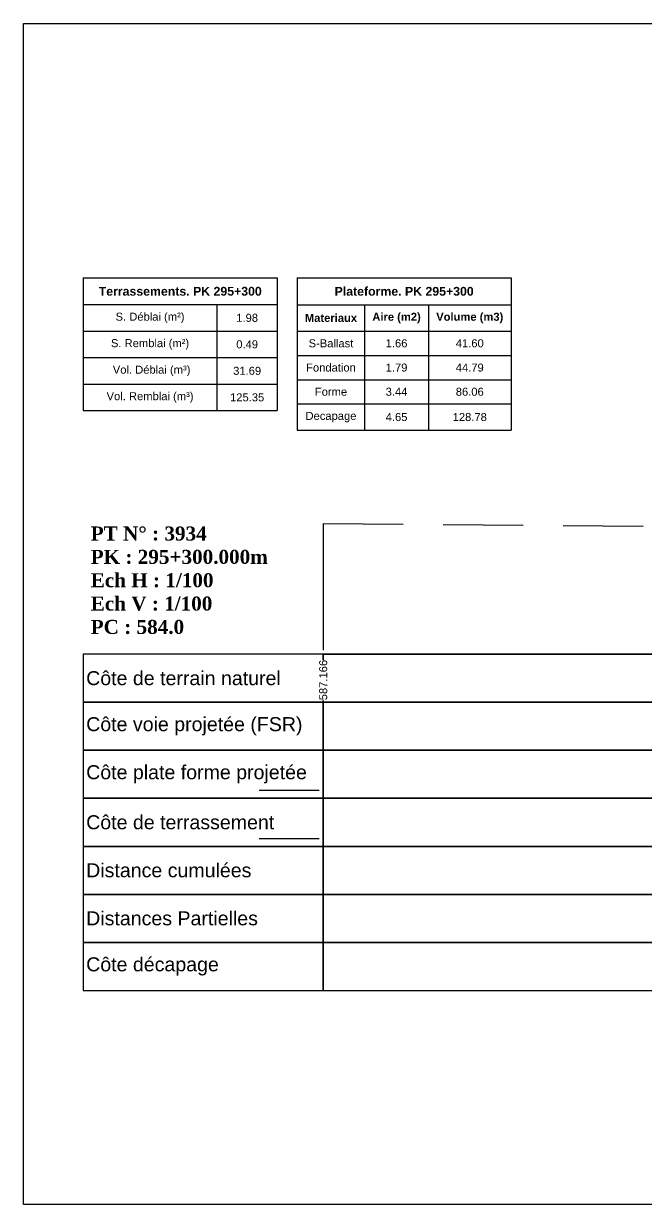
# Model space of a CAD drawing. Header units: millimetres. Extents: x 2762 to 3076, y 916 to 3305.
# Drawn here: x 2873.89 to 2889.46, y 2102.94 to 2132.44 of the extents above; entities that cross this region are included whole.
import ezdxf

# ---------------------------------------------------------------- set-up
doc = ezdxf.new("R2010")
doc.units = ezdxf.units.MM
doc.header["$LTSCALE"] = 2
doc.linetypes.add('CACHE', pattern=[9.525, 6.35, -3.175])
doc.linetypes.add('DASHED', pattern=[0.75, 0.5, -0.25])
for name, color, linetype in [('C-ANNO-TABL', 1, 'Continuous'), ('C-ANNO-TABL-TEXT', 150, 'Continuous'), ('C-ANNO-TABL-TITL', 150, 'Continuous'), ('C-ANNO-TABL-TTBL', 5, 'Continuous')]:
    doc.layers.add(name, color=color, linetype=linetype)
doc.styles.add('ARIAL', font='arial.ttf')
doc.styles.add('C3D_Etiquette', font='romans.shx')
doc.styles.add('C3D_Profil_Travers', font='romans.shx')
doc.styles.get("Standard").update_dxf_attribs({"font": 'arial.ttf'})

msp = doc.modelspace()

# ---------------------------------------------------------------- linework, layer by layer
at = {"color": 105, "linetype": 'DASHED', "lineweight": -3, "ltscale": 2}
msp.add_line((2881.38, 2119.95), (2898.143, 2119.804), dxfattribs=at)
at = {"color": 98, "linetype": 'CACHE', "lineweight": -3}
msp.add_line((2881.38, 2119.95), (2881.38, 2116.784), dxfattribs=at)
at = {"color": 7, "linetype": 'Continuous', "lineweight": -3}
msp.add_line((2881.379, 2116.684), (2915.381, 2116.684), dxfattribs=at)
at = {"color": 154, "linetype": 'Continuous', "lineweight": -3}
msp.add_line((2879.779, 2113.284), (2881.279, 2113.284), dxfattribs=at)
at = {"color": 1, "linetype": 'Continuous', "lineweight": -3}
msp.add_line((2879.779, 2112.084), (2881.279, 2112.084), dxfattribs=at)
at = {"color": 7, "linetype": 'Continuous', "lineweight": -3}
for points in [[(2881.379, 2115.484), (2881.379, 2116.684), (2875.379, 2116.684), (2875.379, 2115.484)], [(2881.379, 2115.484), (2915.381, 2115.484), (2915.381, 2116.684), (2881.379, 2116.684)], [(2881.379, 2114.284), (2881.379, 2115.484), (2875.379, 2115.484), (2875.379, 2114.284)], [(2881.379, 2114.284), (2915.381, 2114.284), (2915.381, 2115.484), (2881.379, 2115.484)], [(2881.379, 2113.084), (2881.379, 2114.284), (2875.379, 2114.284), (2875.379, 2113.084)], [(2881.379, 2113.084), (2915.381, 2113.084), (2915.381, 2114.284), (2881.379, 2114.284)], [(2881.379, 2111.884), (2881.379, 2113.084), (2875.379, 2113.084), (2875.379, 2111.884)], [(2881.379, 2111.884), (2915.381, 2111.884), (2915.381, 2113.084), (2881.379, 2113.084)], [(2881.379, 2110.684), (2881.379, 2111.884), (2875.379, 2111.884), (2875.379, 2110.684)], [(2881.379, 2110.684), (2915.381, 2110.684), (2915.381, 2111.884), (2881.379, 2111.884)], [(2881.379, 2109.484), (2881.379, 2110.684), (2875.379, 2110.684), (2875.379, 2109.484)], [(2881.379, 2109.484), (2915.381, 2109.484), (2915.381, 2110.684), (2881.379, 2110.684)], [(2881.379, 2108.284), (2881.379, 2109.484), (2875.379, 2109.484), (2875.379, 2108.284)], [(2881.379, 2108.284), (2915.381, 2108.284), (2915.381, 2109.484), (2881.379, 2109.484)]]:
    msp.add_3dface(points, dxfattribs=at)
at = {"layer": 'C-ANNO-TABL', "color": 7, "linetype": 'Continuous', "lineweight": -3}
for p, q in [((2875.379, 2125.419), (2878.724, 2125.419)), ((2878.724, 2125.419), (2880.232, 2125.419)), ((2878.724, 2125.419), (2878.724, 2124.757)), ((2880.732, 2125.416), (2882.414, 2125.416)), ((2882.414, 2125.416), (2884.01, 2125.416)), ((2882.414, 2125.416), (2882.414, 2124.754)), ((2884.01, 2125.416), (2886.073, 2125.416)), ((2884.01, 2125.416), (2884.01, 2124.754)), ((2875.379, 2124.757), (2878.724, 2124.757)), ((2878.724, 2124.757), (2880.232, 2124.757)), ((2878.724, 2124.757), (2878.724, 2124.095)), ((2880.732, 2124.754), (2882.414, 2124.754)), ((2882.414, 2124.754), (2884.01, 2124.754)), ((2882.414, 2124.754), (2882.414, 2124.147)), ((2884.01, 2124.754), (2886.073, 2124.754)), ((2884.01, 2124.754), (2884.01, 2124.147)), ((2875.379, 2124.095), (2878.724, 2124.095)), ((2878.724, 2124.095), (2880.232, 2124.095)), ((2878.724, 2124.095), (2878.724, 2123.432)), ((2880.732, 2124.147), (2882.414, 2124.147)), ((2882.414, 2124.147), (2884.01, 2124.147)), ((2882.414, 2124.147), (2882.414, 2123.543)), ((2884.01, 2124.147), (2886.073, 2124.147)), ((2884.01, 2124.147), (2884.01, 2123.543)), ((2875.379, 2123.432), (2878.724, 2123.432)), ((2878.724, 2123.432), (2880.232, 2123.432)), ((2878.724, 2123.432), (2878.724, 2122.77)), ((2880.732, 2123.543), (2882.414, 2123.543)), ((2882.414, 2123.543), (2884.01, 2123.543)), ((2882.414, 2123.543), (2882.414, 2122.939)), ((2884.01, 2123.543), (2886.073, 2123.543)), ((2884.01, 2123.543), (2884.01, 2122.939)), ((2880.732, 2122.939), (2882.414, 2122.939)), ((2882.414, 2122.939), (2884.01, 2122.939)), ((2882.414, 2122.939), (2882.414, 2122.28)), ((2884.01, 2122.939), (2886.073, 2122.939)), ((2884.01, 2122.939), (2884.01, 2122.28))]:
    msp.add_line(p, q, dxfattribs=at)
at = {"layer": 'C-ANNO-TABL-TTBL', "color": 7, "linetype": 'Continuous', "lineweight": -3}
for p, q in [((2875.379, 2126.084), (2880.232, 2126.084)), ((2875.379, 2126.084), (2875.379, 2125.419)), ((2880.232, 2126.084), (2880.232, 2125.419)), ((2880.732, 2126.084), (2886.073, 2126.084)), ((2880.732, 2126.084), (2880.732, 2125.416)), ((2886.073, 2126.084), (2886.073, 2125.416)), ((2875.379, 2125.419), (2875.379, 2124.757)), ((2880.232, 2125.419), (2880.232, 2124.757)), ((2880.732, 2125.416), (2880.732, 2124.754)), ((2886.073, 2125.416), (2886.073, 2124.754)), ((2875.379, 2124.757), (2875.379, 2124.095)), ((2880.232, 2124.757), (2880.232, 2124.095)), ((2880.732, 2124.754), (2880.732, 2124.147)), ((2886.073, 2124.754), (2886.073, 2124.147)), ((2875.379, 2124.095), (2875.379, 2123.432)), ((2880.232, 2124.095), (2880.232, 2123.432)), ((2880.732, 2124.147), (2880.732, 2123.543)), ((2886.073, 2124.147), (2886.073, 2123.543)), ((2875.379, 2123.432), (2875.379, 2122.77)), ((2880.232, 2123.432), (2880.232, 2122.77)), ((2880.732, 2123.543), (2880.732, 2122.939)), ((2886.073, 2123.543), (2886.073, 2122.939)), ((2880.732, 2122.939), (2880.732, 2122.28)), ((2886.073, 2122.939), (2886.073, 2122.28)), ((2875.379, 2122.77), (2878.724, 2122.77)), ((2878.724, 2122.77), (2880.232, 2122.77)), ((2880.732, 2122.28), (2882.414, 2122.28)), ((2882.414, 2122.28), (2884.01, 2122.28)), ((2884.01, 2122.28), (2886.073, 2122.28))]:
    msp.add_line(p, q, dxfattribs=at)

# ---------------------------------------------------------------- texts
at = {"color": 7, "linetype": 'Continuous', "lineweight": -3, "char_height": 0.35}
for s, insert, attachment_point, style in [('{\\fTimes New Roman|b1|i0|c0|p18;PT N° : 3934\\PPK : 295+300.000m\\PEch H : 1/100\\PEch V : 1/100\\PPC : 584.0}', (2875.568, 2117.184), 7, 'C3D_Profil_Travers'), ('{\\fArial|b0|i0|c0|p34;Côte de terrain naturel}', (2875.454, 2116.084), 4, 'C3D_Etiquette'), ('{\\fArial|b0|i0|c0|p34;Côte plate forme projetée}', (2875.454, 2113.684), 4, 'C3D_Etiquette'), ('{\\fArial|b0|i0|c0|p34;Côte de terrassement}', (2875.454, 2112.484), 4, 'C3D_Etiquette'), ('{\\fArial|b0|i0|c0|p34;Distance cumulées}', (2875.454, 2111.284), 4, 'C3D_Etiquette'), ('{\\fArial|b0|i0|c0|p34;Distances Partielles}', (2875.454, 2110.084), 4, 'C3D_Etiquette'), ('{\\fArial|b0|i0|c0|p34;Côte décapage}', (2875.454, 2108.884), 4, 'C3D_Etiquette')]:
    msp.add_mtext(s, dxfattribs=dict(at, insert=insert, attachment_point=attachment_point, style=style))
at = {"color": 7, "linetype": 'Continuous', "lineweight": -3, "insert": (2875.454, 2114.884), "char_height": 0.35, "attachment_point": 4}
msp.add_mtext('{\\fArial|b0|i0|c0|p34;Côte voie projetée (FSR)}', dxfattribs=at)
at = {"layer": 'C-ANNO-TABL-TEXT', "color": 7, "linetype": 'Continuous', "lineweight": -3, "char_height": 0.2, "attachment_point": 5, "style": 'ARIAL'}
for s, insert in [('{\\fArial|b0|i0|c0|p34;\\C7;1.98}', (2879.478, 2125.088)), ('{\\fArial|b0|i0|c0|p34;\\C7;0.49}', (2879.478, 2124.426)), ('{\\fArial|b0|i0|c0|p34;\\C7;S-Ballast}', (2881.573, 2124.451)), ('{\\fArial|b0|i0|c0|p34;\\C7;1.66}', (2883.212, 2124.451)), ('{\\C18;\\c0;41.60}', (2885.042, 2124.451)), ('{\\fArial|b0|i0|c0|p34;\\C7;31.69}', (2879.478, 2123.764)), ('{\\fArial|b0|i0|c0|p34;\\C7;Fondation}', (2881.573, 2123.845)), ('{\\fArial|b0|i0|c0|p34;\\C7;1.79}', (2883.212, 2123.845)), ('{\\C18;\\c0;44.79}', (2885.042, 2123.845)), ('{\\fArial|b0|i0|c0|p34;\\C7;125.35}', (2879.478, 2123.101)), ('{\\fArial|b0|i0|c0|p34;\\C7;Forme}', (2881.573, 2123.241)), ('{\\fArial|b0|i0|c0|p34;\\C7;3.44}', (2883.212, 2123.241)), ('{\\C18;\\c0;86.06}', (2885.042, 2123.241)), ('{\\fArial|b0|i0|c0|p34;\\C7;Decapage}', (2881.573, 2122.609)), ('{\\fArial|b0|i0|c0|p34;\\C7;4.65}', (2883.212, 2122.609)), ('{\\C18;\\c0;128.78}', (2885.042, 2122.609))]:
    msp.add_mtext(s, dxfattribs=dict(at, insert=insert))
at = {"layer": 'C-ANNO-TABL-TITL', "color": 7, "linetype": 'Continuous', "lineweight": -3, "attachment_point": 5, "style": 'ARIAL'}
for s, insert, char_height in [('{\\fArial|b1|i0|c0|p34;\\C7;Terrassements. PK 295+300}', (2877.805, 2125.751), 0.22), ('{\\fArial|b1|i0|c0|p34;\\C18;\\c0;Plateforme. PK 295+300}', (2883.402, 2125.75), 0.22), ('{\\fArial|b0|i0|c0|p34;\\C7;S. Déblai (m²) }', (2877.051, 2125.088), 0.2), ('{\\fArial|b1|i0|c0|p34;\\C7;Materiaux   }', (2881.573, 2125.085), 0.2), ('{\\fArial|b1|i0|c0|p34;\\C7;Aire (m2)}', (2883.212, 2125.085), 0.2), ('{\\fArial|b1|i0|c0|p34;\\C7;Volume (m3)}', (2885.042, 2125.085), 0.2), ('{\\fArial|b0|i0|c0|p34;\\C7;S. Remblai (m²) }', (2877.051, 2124.426), 0.2), ('{\\fArial|b0|i0|c0|p34;\\C7; Vol. Déblai (m³) }', (2877.051, 2123.764), 0.2), ('{\\fArial|b0|i0|c0|p34;\\C7;Vol. Remblai (m³)}', (2877.051, 2123.101), 0.2)]:
    msp.add_mtext(s, dxfattribs=dict(at, insert=insert, char_height=char_height))

# ---------------------------------------------------------------- next in the draw order: texts
at = {"color": 7, "linetype": 'Continuous', "lineweight": -3, "insert": (2881.38, 2115.534), "char_height": 0.2, "width": 0.99539, "attachment_point": 4, "rotation": 90, "style": 'C3D_Profil_Travers', "bg_fill": 3, "box_fill_scale": 1.000375, "bg_fill_color": 256, "bg_fill_true_color": 13158600, "bg_fill_transparency": 0}
msp.add_mtext('{\\fArial|b0|i0|c0|p34;587.166}', dxfattribs=at)

# ---------------------------------------------------------------- next in the draw order: linework, layer by layer
msp.add_lwpolyline([(2873.89, 2132.439), (2922.89, 2132.439), (2922.89, 2102.939), (2873.89, 2102.939)], close=True)

doc.saveas('drawing.dxf')
